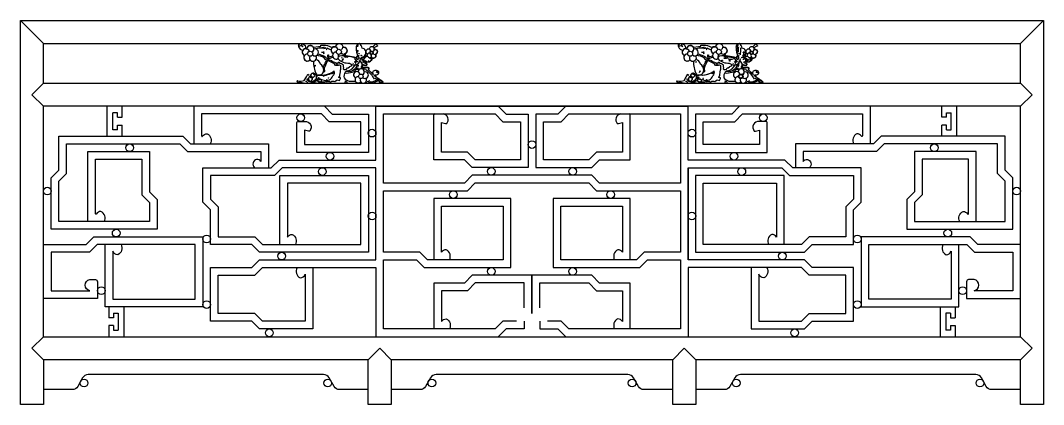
# Model space of a CAD drawing. Header units: metres. Extents: x 288 to 2688, y 3492 to 4392.
import ezdxf

# ---------------------------------------------------------------- set-up
doc = ezdxf.new("R2010")
doc.units = ezdxf.units.M
for name, color, linetype in [('3', 3, 'Continuous'), ('4', 4, 'Continuous'), ('7', 7, 'Continuous')]:
    doc.layers.add(name, color=color, linetype=linetype)

msp = doc.modelspace()

# ---------------------------------------------------------------- hatches: boundary and pattern name
at = {"layer": '3'}
h = msp.add_hatch(dxfattribs=at)
h.set_pattern_fill('ANSI37', scale=17.21)
h.paths.add_polyline_path([(1108.47, 4316.28, 1), (1115.24, 4316.28, 1)])
h = msp.add_hatch(dxfattribs=at)
h.set_pattern_fill('ANSI37', scale=17.21)
h.paths.add_polyline_path([(1999.76, 4316.28, 1), (2006.53, 4316.28, 1)])
h = msp.add_hatch(dxfattribs=at)
h.set_pattern_fill('ANSI37', scale=22)
h.paths.add_polyline_path([(1973.78, 4261.12, 1), (1982.44, 4261.12, 1)])

# ---------------------------------------------------------------- linework, layer by layer
for p, q in [((342.33, 4338.03), (288.33, 4392.03)), ((2688.33, 4392.03), (2634.33, 4338.03)), ((1059.05, 4249.94), (1065.26, 4249.71)), ((1065.26, 4249.71), (1074.13, 4249.71)), ((1950.34, 4249.94), (1956.55, 4249.71)), ((1956.55, 4249.71), (1965.42, 4249.71)), ((491.55, 4120.83), (491.55, 4191.03)), ((526.65, 4165.12), (526.65, 4191.03)), ((695.3, 4191.03), (695.3, 4102.83)), ((1122.33, 4191.03), (1836.33, 4191.03)), ((1836.33, 4191.03), (1854.33, 4191.03)), ((1854.33, 4065.03), (1854.33, 4191.03)), ((2281.37, 4191.03), (2281.37, 4102.83)), ((2450.02, 4165.12), (2450.02, 4191.03)), ((2485.12, 4120.83), (2485.12, 4191.03)), ((515.85, 4175.92), (505.05, 4175.92)), ((505.05, 4175.92), (505.05, 4175.92)), ((505.05, 4135.94), (505.05, 4175.92)), ((515.85, 4165.12), (515.85, 4175.92)), ((515.85, 4165.12), (526.65, 4165.12)), ((1461.33, 4173.03), (1461.33, 4172.82)), ((1515.33, 4173.03), (1515.33, 4172.82)), ((1515.33, 4173.03), (1515.33, 4172.82)), ((2460.82, 4165.12), (2450.02, 4165.12)), ((2460.82, 4165.12), (2460.82, 4175.92)), ((2460.82, 4175.92), (2471.62, 4175.92)), ((2471.62, 4135.94), (2471.62, 4175.92)), ((2471.62, 4175.92), (2471.62, 4175.92)), ((515.85, 4135.94), (505.05, 4135.94)), ((505.05, 4135.94), (505.05, 4135.94)), ((515.85, 4146.74), (526.65, 4146.74)), ((515.85, 4135.94), (515.85, 4146.74)), ((526.65, 4120.83), (526.65, 4146.74)), ((2450.02, 4120.83), (2450.02, 4146.74)), ((2460.82, 4146.74), (2450.02, 4146.74)), ((2460.82, 4135.94), (2460.82, 4146.74)), ((2460.82, 4135.94), (2471.62, 4135.94)), ((2471.62, 4135.94), (2471.62, 4135.94)), ((1276.33, 4065.24), (1276.33, 4065.45)), ((1700.33, 4065.24), (1700.33, 4065.45)), ((1854.33, 4047.03), (1854.33, 3831.03)), ((1488.33, 3794.82), (1488.33, 3705.05)), ((1488.33, 3705.05), (1488.33, 3794.82)), ((1854.33, 3812.82), (1854.33, 3651.03)), ((1276.33, 3776.82), (1276.33, 3776.61)), ((1700.33, 3776.82), (1700.33, 3776.61)), ((495.94, 3721.23), (495.94, 3695.32)), ((531.04, 3721.23), (531.04, 3651.03)), ((2445.63, 3721.23), (2445.63, 3651.03)), ((2480.73, 3721.23), (2480.73, 3695.32)), ((506.74, 3706.12), (506.74, 3695.32)), ((506.74, 3706.12), (517.54, 3706.12)), ((517.54, 3706.12), (517.54, 3666.14)), ((517.54, 3706.12), (517.54, 3706.12)), ((2459.13, 3706.12), (2459.13, 3706.12)), ((2469.93, 3706.12), (2459.13, 3706.12)), ((2459.13, 3706.12), (2459.13, 3666.14)), ((2469.93, 3706.12), (2469.93, 3695.32)), ((506.74, 3695.32), (495.94, 3695.32)), ((506.74, 3676.94), (495.94, 3676.94)), ((495.94, 3676.94), (495.94, 3651.03)), ((506.74, 3676.94), (506.74, 3666.14)), ((2469.93, 3695.32), (2480.73, 3695.32)), ((2469.93, 3676.94), (2469.93, 3666.14)), ((2469.93, 3676.94), (2480.73, 3676.94)), ((2480.73, 3676.94), (2480.73, 3651.03)), ((506.74, 3666.14), (517.54, 3666.14)), ((517.54, 3666.14), (517.54, 3666.14)), ((1461.33, 3669.03), (1461.33, 3669.24)), ((1515.33, 3669.03), (1515.33, 3669.24)), ((2459.13, 3666.14), (2459.13, 3666.14)), ((2469.93, 3666.14), (2459.13, 3666.14))]:
    msp.add_line(p, q, dxfattribs=at)
for points in [[(942.51, 4337.78, 0.36), (940.82, 4330.26, 0.25), (950.8, 4322.55, 0.24), (949.85, 4315.2, 0.22), (954.72, 4310.25, 0.27), (953.63, 4302.02, 0.3), (961.19, 4297, 0.23), (967.62, 4300.1, 0.25), (974.42, 4296.48, 0.33), (975.76, 4296.47)], [(940.27, 4335.25, 0.31), (943.88, 4337.78)], [(949.82, 4337.57, -0.37), (957.59, 4325.94, -0.09), (960.39, 4325.45, -0.58), (973.04, 4332, -0.11), (975.69, 4329.23), (987.31, 4331.14), (990.1, 4331.34), (991.68, 4331.34), (992.86, 4331.73), (993.25, 4334.48), (1004.27, 4334.48), (1008.99, 4333.7), (1019.84, 4328.47, -0.27), (1027.95, 4329.92, -0.38), (1036.32, 4338.03, -0.39), (1044.36, 4329.57, -0.36), (1054.27, 4324.16, -0.43), (1048.82, 4313.49)], [(1117.47, 4327.76, -0.15), (1118.36, 4324.2, -0.49), (1125.69, 4318.5, -0.33), (1121.43, 4312.84, -0.37), (1120.43, 4305.19, -0.45), (1111.65, 4306.3, -0.2), (1107.65, 4304.11, -0.73)], [(1833.8, 4337.78, 0.36), (1832.11, 4330.26, 0.25), (1842.09, 4322.55, 0.24), (1841.14, 4315.2, 0.22), (1846.01, 4310.25, 0.27), (1844.92, 4302.02, 0.3), (1852.48, 4297, 0.23), (1858.91, 4300.1, 0.25), (1865.71, 4296.48, 0.33), (1867.05, 4296.47)], [(1831.56, 4335.25, 0.31), (1835.17, 4337.78)], [(1841.11, 4337.57, -0.37), (1848.88, 4325.94, -0.09), (1851.68, 4325.45, -0.58), (1864.33, 4332, -0.11), (1866.98, 4329.23), (1878.6, 4331.14), (1881.39, 4331.34), (1882.97, 4331.34), (1884.15, 4331.73), (1884.54, 4334.48), (1895.56, 4334.48), (1900.28, 4333.7), (1911.13, 4328.47, -0.27), (1919.23, 4329.92, -0.38), (1927.61, 4338.03, -0.39), (1935.65, 4329.57, -0.36), (1945.56, 4324.16, -0.43), (1940.11, 4313.49)], [(2008.76, 4327.76, -0.15), (2009.65, 4324.2, -0.49), (2016.98, 4318.5, -0.33), (2012.72, 4312.84, -0.37), (2011.72, 4305.19, -0.45), (2002.94, 4306.3, -0.2), (1998.94, 4304.11, -0.73)], [(975.76, 4296.59, 0.11), (981.79, 4266.83, 0.31), (981.18, 4265.05, 0.26), (982.48, 4263.77, -0.15), (982.84, 4257.39, -0.21), (975.83, 4249.87, 0.18), (978.52, 4248.75, -0.3)], [(1048.82, 4313.7, -0.15), (1050.18, 4309.17, -0.06), (1076.08, 4304.54, -0.54)], [(1107.65, 4304.11, 0.17), (1113.38, 4303.02, -0.61), (1096.94, 4297.09, -0.04), (1101.19, 4289.12, -0.27)], [(1867.05, 4296.59, 0.11), (1873.08, 4266.83, 0.31), (1872.47, 4265.05, 0.26), (1873.77, 4263.77, -0.15), (1874.13, 4257.39, -0.21), (1867.12, 4249.87, 0.18), (1869.81, 4248.75, -0.3)], [(1940.11, 4313.7, -0.15), (1941.47, 4309.17, -0.06), (1967.37, 4304.54, -0.54)], [(1998.94, 4304.11, 0.17), (2004.67, 4303.02, -0.61), (1988.23, 4297.09, -0.04), (1992.48, 4289.12, -0.27)], [(1101.22, 4288.71, 0.51), (1100.73, 4286.98, -0.37), (1089.28, 4291.35, -0.2), (1088.84, 4281.57, -0.03), (1104.37, 4282.19, -0.92)], [(1098.45, 4277.48, -0.1), (1115.98, 4258.35, 0.04), (1116.8, 4255.7, 0.41), (1118.63, 4257.33, -0.17), (1130.66, 4248.37), (1131.27, 4246.74), (1131.27, 4246.74), (1138.6, 4246.74), (1139.22, 4247.56, 0.15), (1133.75, 4251.74, -0.03), (1118.96, 4262.95, -0.03)], [(1116.21, 4265.36, -0.03), (1104.37, 4277.11, 0.52), (1105.47, 4279.1, 0.26), (1104.37, 4282.19)], [(1104.37, 4282.19), (1105.32, 4280.79), (1105.52, 4279.65), (1105.47, 4279.1), (1105.62, 4278.49), (1105.44, 4277.82), (1104.37, 4277.11), (1115.66, 4265.85, -0.75), (1124.9, 4275.03, -0.44), (1128.25, 4268.68, -0.37), (1120.02, 4264.19), (1119.41, 4264), (1118.94, 4263.12)], [(1992.51, 4288.71, 0.51), (1992.02, 4286.98, -0.37), (1980.57, 4291.35, -0.2), (1980.13, 4281.57, -0.03), (1995.66, 4282.19, -0.92)], [(1989.74, 4277.48, -0.1), (2007.27, 4258.35, 0.04), (2008.09, 4255.7, 0.41), (2009.92, 4257.33, -0.17), (2021.94, 4248.37), (2022.56, 4246.74), (2022.56, 4246.74), (2029.89, 4246.74), (2030.5, 4247.56, 0.15), (2025.04, 4251.74, -0.03), (2010.25, 4262.95, -0.03)], [(2007.5, 4265.36, -0.03), (1995.66, 4277.11, 0.52), (1996.76, 4279.1, 0.26), (1995.66, 4282.19)], [(1995.66, 4282.19), (1996.61, 4280.79), (1996.81, 4279.65), (1996.76, 4279.1), (1996.91, 4278.49), (1996.73, 4277.82), (1995.66, 4277.11), (2006.95, 4265.85, -0.75), (2016.19, 4275.03, -0.44), (2019.54, 4268.68, -0.37), (2011.31, 4264.19), (2010.7, 4264), (2010.23, 4263.12)], [(973.3, 4258.06, 0.39), (979.33, 4265.18, 0.44), (974.5, 4268.71, 0.42), (968.96, 4261.36, 0.64), (966.7, 4250.12), (966.98, 4249.23), (966.56, 4248.7), (963.12, 4250.27), (962.76, 4251.48), (962.03, 4252.08), (960.93, 4254.72)], [(978.99, 4248.8), (978.72, 4248.34), (975.33, 4248.46), (974.3, 4248.34), (972.61, 4248.22), (971.95, 4248.22), (971.04, 4248.4), (969.41, 4248.58), (968.97, 4248.6), (969.01, 4249.18), (968.97, 4249.63, 0.44), (973.3, 4258.06, -2.11)], [(1118.96, 4262.95, 0.03), (1133.75, 4251.74), (1136.79, 4250.04), (1139.22, 4247.56), (1138.6, 4246.74), (1131.27, 4246.74), (1130.96, 4247.56, 0.04), (1127.9, 4251.7, 0.09)], [(1864.59, 4258.06, 0.39), (1870.62, 4265.18, 0.44), (1865.79, 4268.71, 0.42), (1860.25, 4261.36, 0.64), (1857.99, 4250.12), (1858.27, 4249.23), (1857.85, 4248.7), (1854.41, 4250.27), (1854.05, 4251.48), (1853.32, 4252.08), (1852.22, 4254.72)], [(1870.28, 4248.8), (1870.01, 4248.34), (1866.62, 4248.46), (1865.59, 4248.34), (1863.9, 4248.22), (1863.24, 4248.22), (1862.33, 4248.4), (1860.7, 4248.58), (1860.26, 4248.6), (1860.3, 4249.18), (1860.26, 4249.63, 0.44), (1864.59, 4258.06, -2.11)], [(2010.25, 4262.95, 0.03), (2025.04, 4251.74), (2028.08, 4250.04), (2030.5, 4247.56), (2029.89, 4246.74), (2022.56, 4246.74), (2022.25, 4247.56, 0.04), (2019.19, 4251.7, 0.09)], [(1001.6, 4191.03), (1019.81, 4172.82), (1104.44, 4172.82), (1104.44, 4083.03), (936.96, 4083.03), (936.96, 4153.03, -0.41), (938.96, 4155.03), (954.96, 4155.03, -0.71), (966.79, 4132.73, -0.12), (954.96, 4135.07), (954.96, 4101.03), (1086.44, 4101.03), (1086.44, 4154.82), (1012.36, 4154.82), (994.15, 4173.03), (713.3, 4173.03), (713.3, 4121.46, 0.74), (715.5, 4120.8, -0.24), (726.14, 4126.72, -0.43), (733.63, 4102.83)], [(1975.07, 4191.03), (1956.85, 4172.82), (1872.23, 4172.82), (1872.23, 4083.03), (2039.71, 4083.03), (2039.71, 4153.03, 0.41), (2037.71, 4155.03), (2021.71, 4155.03, 0.71), (2009.88, 4132.73, 0.12), (2021.71, 4135.07), (2021.71, 4101.03), (1890.23, 4101.03), (1890.23, 4154.82), (1964.31, 4154.82), (1982.52, 4173.03), (2263.37, 4173.03), (2263.37, 4121.46, -0.74), (2261.17, 4120.8, 0.24), (2250.53, 4126.72, 0.43), (2243.04, 4102.83)], [(1696.32, 4173.03, 0.6), (1688.51, 4150.73, 0.12), (1700.33, 4153.07), (1700.33, 4083.45), (1639.6, 4083.45), (1621.39, 4065.24), (1515.33, 4065.24), (1515.33, 4154.82), (1556.65, 4154.82), (1574.86, 4173.03), (1836.33, 4173.03), (1836.33, 4011.03), (1647.06, 4011.03), (1628.84, 4029.24), (1347.82, 4029.24), (1329.61, 4011.03), (1140.33, 4011.03), (1140.33, 4173.03), (1401.81, 4173.03), (1420.02, 4154.82), (1461.33, 4154.82), (1461.33, 4065.24), (1355.28, 4065.24), (1337.07, 4083.45), (1276.33, 4083.45), (1276.33, 4153.07, 0.12), (1288.16, 4150.73, 0.6), (1280.35, 4173.03)], [(484.63, 3920.82, 0.43), (477.14, 3944.71, 0.24), (466.5, 3938.79, -0.74), (464.3, 3939.45), (464.3, 4066.83), (573.12, 4066.83), (573.12, 3983.31), (591.12, 3965.31), (591.12, 3920.82), (378.14, 3920.82), (378.14, 4015.5), (396.14, 4033.5), (396.14, 4102.83), (662.03, 4102.83), (680.03, 4084.83), (852.16, 4084.83), (852.16, 4061.59, 0.29), (842.41, 4066.62, 0.59), (837.59, 4046.82)], [(2492.04, 3920.82, -0.43), (2499.53, 3944.71, -0.24), (2510.17, 3938.79, 0.74), (2512.37, 3939.45), (2512.37, 4066.83), (2403.55, 4066.83), (2403.55, 3983.31), (2385.55, 3965.31), (2385.55, 3920.82), (2598.53, 3920.82), (2598.53, 4015.5), (2580.53, 4033.5), (2580.53, 4102.83), (2314.64, 4102.83), (2296.64, 4084.83), (2124.51, 4084.83), (2124.51, 4061.59, -0.29), (2134.26, 4066.62, -0.59), (2139.08, 4046.82)], [(974.55, 3812.82), (974.55, 3669.03), (848.84, 3669.03), (830.84, 3687.03), (734.12, 3687.03), (734.12, 3812.82), (830.84, 3812.82), (848.84, 3830.82), (1122.33, 3830.82), (1122.33, 4047.03), (902.33, 4047.03), (884.12, 4028.82), (734.12, 4028.82), (734.12, 3973.44), (752.12, 3955.44), (752.12, 3884.82), (838.3, 3884.82), (856.3, 3866.82), (1086.44, 3866.82), (1086.44, 4011.03), (914.88, 4011.03), (914.88, 3884.56, -0.25), (925.67, 3890.71, -0.43), (933.16, 3866.82)], [(2002.12, 3812.82), (2002.12, 3669.03), (2127.83, 3669.03), (2145.83, 3687.03), (2242.55, 3687.03), (2242.55, 3812.82), (2145.83, 3812.82), (2127.83, 3830.82), (1854.33, 3830.82), (1854.33, 4047.03), (2074.33, 4047.03), (2092.55, 4028.82), (2242.55, 4028.82), (2242.55, 3973.44), (2224.55, 3955.44), (2224.55, 3884.82), (2138.37, 3884.82), (2120.37, 3866.82), (1890.23, 3866.82), (1890.23, 4011.03), (2061.79, 4011.03), (2061.79, 3884.56, 0.25), (2051, 3890.71, 0.43), (2043.51, 3866.82)], [(1294.61, 3831.03, 0.43), (1287.12, 3854.92, 0.25), (1276.33, 3848.77), (1276.33, 3956.82), (1420.33, 3956.82), (1420.33, 3831.03), (1294.61, 3831.03), (1243.14, 3831.03), (1225.14, 3849.03), (1140.33, 3849.03), (1140.33, 3993.03), (1337.07, 3993.03), (1355.28, 4011.24), (1621.39, 4011.24), (1639.6, 3993.03), (1836.33, 3993.03), (1836.33, 3849.03), (1751.53, 3849.03), (1733.53, 3831.03), (1700.33, 3831.03), (1556.33, 3831.03), (1556.33, 3956.82), (1700.33, 3956.82), (1700.33, 3848.77, 0.25), (1689.55, 3854.92, 0.43), (1682.06, 3831.03, 0.43)], [(524.33, 3866.82, -0.43), (516.84, 3842.93, -0.29), (505.02, 3851.08), (505.02, 3739.23), (698.12, 3739.23), (698.12, 3866.82), (467.98, 3866.82), (449.98, 3848.82), (360.33, 3848.82), (360.33, 3758.81), (451.02, 3758.81, -0.83), (451.02, 3784.93), (464.02, 3784.93, -0.41), (469.02, 3779.93), (469.02, 3740.81), (342.33, 3740.81)], [(2452.34, 3866.82, 0.43), (2459.83, 3842.93, 0.29), (2471.65, 3851.08), (2471.65, 3739.23), (2278.55, 3739.23), (2278.55, 3866.82), (2508.69, 3866.82), (2526.69, 3848.82), (2616.33, 3848.82), (2616.33, 3758.81), (2525.65, 3758.81, 0.83), (2525.65, 3784.93), (2512.65, 3784.93, 0.41), (2507.65, 3779.93), (2507.65, 3740.81), (2634.33, 3740.81)], [(937.13, 3812.82, 0.43), (944.62, 3788.93, 0.3), (956.55, 3797.32), (956.55, 3687.03), (856.3, 3687.03), (838.3, 3705.03), (752.12, 3705.03), (752.12, 3794.82), (838.3, 3794.82), (856.3, 3812.82), (1122.33, 3812.82), (1122.33, 3651.03)], [(2039.54, 3812.82, -0.43), (2032.05, 3788.93, -0.3), (2020.12, 3797.32), (2020.12, 3687.03), (2120.37, 3687.03), (2138.37, 3705.03), (2224.55, 3705.03), (2224.55, 3794.82), (2138.37, 3794.82), (2120.37, 3812.82), (1854.33, 3812.82), (1854.33, 3651.03)], [(1470.33, 3718.26), (1470.33, 3776.82), (1355.28, 3776.82), (1337.07, 3758.61), (1276.33, 3758.61), (1276.33, 3686.77, -0.25), (1287.12, 3692.92, -0.43), (1294.61, 3669.03)], [(1506.33, 3718.26), (1506.33, 3776.82), (1621.39, 3776.82), (1639.6, 3758.61), (1700.33, 3758.61), (1700.33, 3686.77, 0.25), (1689.55, 3692.92, 0.43), (1682.06, 3669.03)]]:
    msp.add_lwpolyline(points, format="xyb", dxfattribs=at)
for points in [[(976.8, 4325.3), (990.1, 4327.62), (993.25, 4327.62), (995.22, 4328.01), (996.4, 4328.4), (998.76, 4328.4), (1001.51, 4330.37)], [(995.81, 4328.21), (1003.75, 4327.33)], [(1007.19, 4326.94), (1008.2, 4326.83), (1008.99, 4327.62)], [(1008.6, 4327.22), (1013.32, 4324.87), (1015.68, 4324.08), (1017.06, 4323.84)], [(1078.49, 4321.89), (1079.38, 4322.26), (1079.69, 4321.55), (1078.81, 4320.94), (1078.14, 4321.29), (1078.49, 4321.89)], [(1114.94, 4330), (1122.19, 4336.92), (1125.08, 4334.24), (1125.91, 4331.55), (1125.91, 4331.55), (1123.22, 4331.35), (1117.47, 4327.76)], [(1868.09, 4325.3), (1881.39, 4327.62), (1884.54, 4327.62), (1886.51, 4328.01), (1887.69, 4328.4), (1890.05, 4328.4), (1892.8, 4330.37)], [(1887.1, 4328.21), (1895.04, 4327.33)], [(1898.48, 4326.94), (1899.49, 4326.83), (1900.28, 4327.62)], [(1899.89, 4327.22), (1904.61, 4324.87), (1906.97, 4324.08), (1908.35, 4323.84)], [(1969.78, 4321.89), (1970.67, 4322.26), (1970.98, 4321.55), (1970.09, 4320.94), (1969.43, 4321.29), (1969.78, 4321.89)], [(2006.23, 4330), (2013.48, 4336.92), (2016.37, 4334.24), (2017.2, 4331.55), (2017.2, 4331.55), (2014.51, 4331.35), (2008.76, 4327.76)], [(1039.28, 4257.52), (1037.44, 4257.74), (1035.14, 4258.66), (1035.14, 4260.04), (1037.21, 4261.19), (1037.9, 4263.95), (1038.82, 4271.75), (1039.28, 4275.43), (1039.97, 4278.19), (1039.97, 4279.79), (1040.2, 4283.24), (1040.2, 4285.99), (1039.28, 4286.91), (1036.75, 4287.6), (1034.68, 4287.14), (1033.53, 4286.91), (1032.15, 4286.45), (1027.55, 4286.91), (1025.25, 4290.36), (1015.59, 4295.41), (1004.1, 4300.23), (1000.65, 4304.6), (996.51, 4306.67), (992.14, 4308.04), (987.54, 4309.42), (985.48, 4309.88), (983.18, 4310.34)], [(986.63, 4313.56), (999.73, 4308.96), (1002.49, 4307.81), (1005.02, 4305.98), (1005.25, 4304.14), (1008.47, 4302.99), (1009.39, 4300.69), (1012.84, 4299.77), (1018.12, 4297.94), (1022.03, 4295.41), (1025.02, 4294.26), (1028.47, 4292.65), (1029.62, 4290.59), (1031.46, 4290.36), (1033.99, 4292.2), (1033.99, 4294.26), (1035.14, 4294.26), (1036.52, 4293.8), (1036.98, 4291.97), (1041.35, 4291.05), (1044.1, 4289.9), (1045.71, 4287.83), (1045.71, 4285.76), (1045.71, 4284.62), (1045.25, 4283.7), (1045.94, 4281.86), (1045.94, 4280.71), (1045.71, 4278.87), (1047.78, 4277.04), (1050.54, 4277.04), (1053.07, 4277.96), (1055.14, 4280.71), (1056.98, 4281.17), (1060.43, 4283.47), (1061.35, 4284.16), (1065.03, 4285.53), (1067.33, 4288.75)], [(1006.15, 4299.4), (1005.18, 4297.79), (1003.56, 4294.88), (1002.92, 4292.94), (1002.27, 4291.97), (1001.3, 4289.07), (1000.33, 4287.77), (1000.01, 4285.84), (998.71, 4283.9), (998.39, 4281.31)], [(998.77, 4270.58), (1002.27, 4272.27), (1002.27, 4274.53), (1001.62, 4275.82), (1001.95, 4281.31), (1003.56, 4285.84), (1006.15, 4292.3), (1006.15, 4292.62), (1009.67, 4297.9)], [(1020.38, 4308.77), (1014.56, 4307.16), (1013.27, 4305.87), (1011.97, 4307.48), (1012.3, 4309.74), (1010.68, 4310.39), (1009.06, 4310.39), (1008.74, 4310.07), (1008.74, 4307.8), (1009.71, 4306.19), (1010.03, 4305.22), (1009.06, 4303.28), (1008.67, 4302.49)], [(1011.21, 4300.21), (1011.97, 4301.34), (1012.62, 4303.28), (1014.56, 4303.93), (1018.44, 4305.22), (1021.03, 4306.19)], [(1042.58, 4304.89), (1041.94, 4304.22), (1042.72, 4303.7), (1042.55, 4304.86), (1042.58, 4304.89)], [(1042.74, 4298.88), (1043.63, 4299.26), (1043.94, 4298.55), (1043.06, 4297.94), (1042.39, 4298.28), (1042.74, 4298.88)], [(1050.8, 4306.32), (1051.69, 4306.69), (1052, 4305.98), (1051.12, 4305.38), (1050.45, 4305.72), (1050.8, 4306.32)], [(1055.66, 4306.79), (1055.02, 4306.12), (1055.8, 4305.6), (1055.64, 4306.76), (1055.66, 4306.79)], [(1073.54, 4300.72), (1074.43, 4301.09), (1074.74, 4300.38), (1073.85, 4299.77), (1073.19, 4300.12), (1073.54, 4300.72)], [(1075.3, 4296.4), (1074.73, 4295.83), (1075.41, 4295.36), (1075.28, 4296.37), (1075.3, 4296.4)], [(1076.08, 4298.05), (1075.51, 4297.48), (1076.18, 4297.02), (1076.05, 4298.03), (1076.08, 4298.05)], [(1081.57, 4309.86), (1082.46, 4310.23), (1082.77, 4309.52), (1081.89, 4308.91), (1081.22, 4309.26), (1081.57, 4309.86)], [(1082.35, 4314.63), (1083.24, 4315), (1083.55, 4314.29), (1082.66, 4313.69), (1082, 4314.03), (1082.35, 4314.63)], [(1105.66, 4297.85), (1105.02, 4297.19), (1105.8, 4296.66), (1105.63, 4297.82), (1105.66, 4297.85)], [(1930.57, 4257.52), (1928.73, 4257.74), (1926.43, 4258.66), (1926.43, 4260.04), (1928.5, 4261.19), (1929.19, 4263.95), (1930.11, 4271.75), (1930.57, 4275.43), (1931.26, 4278.19), (1931.26, 4279.79), (1931.49, 4283.24), (1931.49, 4285.99), (1930.57, 4286.91), (1928.04, 4287.6), (1925.97, 4287.14), (1924.82, 4286.91), (1923.44, 4286.45), (1918.84, 4286.91), (1916.54, 4290.36), (1906.88, 4295.41), (1895.39, 4300.23), (1891.94, 4304.6), (1887.8, 4306.67), (1883.43, 4308.04), (1878.83, 4309.42), (1876.77, 4309.88), (1874.47, 4310.34)], [(1877.91, 4313.56), (1891.02, 4308.96), (1893.78, 4307.81), (1896.31, 4305.98), (1896.54, 4304.14), (1899.76, 4302.99), (1900.68, 4300.69), (1904.13, 4299.77), (1909.41, 4297.94), (1913.32, 4295.41), (1916.31, 4294.26), (1919.76, 4292.65), (1920.91, 4290.59), (1922.75, 4290.36), (1925.28, 4292.2), (1925.28, 4294.26), (1926.43, 4294.26), (1927.81, 4293.8), (1928.27, 4291.97), (1932.63, 4291.05), (1935.39, 4289.9), (1937, 4287.83), (1937, 4285.76), (1937, 4284.62), (1936.54, 4283.7), (1937.23, 4281.86), (1937.23, 4280.71), (1937, 4278.87), (1939.07, 4277.04), (1941.83, 4277.04), (1944.36, 4277.96), (1946.43, 4280.71), (1948.27, 4281.17), (1951.72, 4283.47), (1952.64, 4284.16), (1956.32, 4285.53), (1958.62, 4288.75)], [(1897.44, 4299.4), (1896.47, 4297.79), (1894.85, 4294.88), (1894.21, 4292.94), (1893.56, 4291.97), (1892.59, 4289.07), (1891.62, 4287.77), (1891.3, 4285.84), (1890, 4283.9), (1889.68, 4281.31)], [(1890.06, 4270.58), (1893.56, 4272.27), (1893.56, 4274.53), (1892.91, 4275.82), (1893.24, 4281.31), (1894.85, 4285.84), (1897.44, 4292.3), (1897.44, 4292.62), (1900.96, 4297.9)], [(1911.67, 4308.77), (1905.85, 4307.16), (1904.56, 4305.87), (1903.26, 4307.48), (1903.58, 4309.74), (1901.97, 4310.39), (1900.35, 4310.39), (1900.03, 4310.07), (1900.03, 4307.8), (1901, 4306.19), (1901.32, 4305.22), (1900.35, 4303.28), (1899.96, 4302.49)], [(1902.5, 4300.21), (1903.26, 4301.34), (1903.91, 4303.28), (1905.85, 4303.93), (1909.73, 4305.22), (1912.32, 4306.19)], [(1934.03, 4298.88), (1934.92, 4299.26), (1935.23, 4298.55), (1934.35, 4297.94), (1933.68, 4298.28), (1934.03, 4298.88)], [(1942.09, 4306.32), (1942.98, 4306.69), (1943.29, 4305.98), (1942.41, 4305.38), (1941.74, 4305.72), (1942.09, 4306.32)], [(1946.95, 4306.79), (1946.31, 4306.12), (1947.09, 4305.6), (1946.93, 4306.76), (1946.95, 4306.79)], [(1964.83, 4300.72), (1965.72, 4301.09), (1966.03, 4300.38), (1965.14, 4299.77), (1964.48, 4300.12), (1964.83, 4300.72)], [(1966.59, 4296.4), (1966.02, 4295.83), (1966.7, 4295.36), (1966.57, 4296.37), (1966.59, 4296.4)], [(1967.37, 4298.05), (1966.8, 4297.48), (1967.47, 4297.02), (1967.34, 4298.03), (1967.37, 4298.05)], [(1972.86, 4309.86), (1973.75, 4310.23), (1974.06, 4309.52), (1973.17, 4308.91), (1972.51, 4309.26), (1972.86, 4309.86)], [(1973.64, 4314.63), (1974.53, 4315), (1974.84, 4314.29), (1973.95, 4313.69), (1973.29, 4314.03), (1973.64, 4314.63)], [(1983.99, 4316.83), (1984.88, 4317.2), (1985.19, 4316.49), (1984.31, 4315.89), (1983.65, 4316.23), (1983.99, 4316.83)], [(1989.77, 4299.65), (1989.13, 4298.98), (1989.91, 4298.46), (1989.74, 4299.62), (1989.77, 4299.65)], [(1992.97, 4298.82), (1992.32, 4298.15), (1993.1, 4297.63), (1992.94, 4298.79), (1992.97, 4298.82)], [(1994.93, 4301.63), (1994.28, 4300.97), (1995.06, 4300.44), (1994.9, 4301.6), (1994.93, 4301.63)], [(978.07, 4285.84), (977.14, 4285.53), (977.06, 4284.13), (977.76, 4283.75), (978.69, 4284.44), (978.77, 4285.68), (978.07, 4285.84)], [(980.18, 4287.29), (979.56, 4286.67), (979.87, 4285.9), (980.49, 4286.28), (980.18, 4287.29)], [(1068.71, 4291.05), (1069.62, 4292.43)], [(1072.44, 4295.73), (1071.79, 4295.07), (1072.58, 4294.54), (1072.41, 4295.7), (1072.44, 4295.73)], [(1074.01, 4294.07), (1073.44, 4293.5), (1074.11, 4293.03), (1073.98, 4294.04), (1074.01, 4294.07)], [(1074.64, 4292.25), (1073.99, 4291.59), (1074.78, 4291.07), (1074.61, 4292.22), (1074.64, 4292.25)], [(1078.52, 4295.77), (1077.87, 4295.1), (1078.66, 4294.58), (1078.49, 4295.74), (1078.52, 4295.77)], [(1080.75, 4284.25), (1080.1, 4283.59), (1080.89, 4283.06), (1080.72, 4284.22), (1080.75, 4284.25)], [(1088.16, 4285.08), (1087.51, 4284.42), (1088.3, 4283.89), (1088.13, 4285.05), (1088.16, 4285.08)], [(1872.69, 4295.29), (1873.23, 4295.67), (1873.86, 4294.98), (1873.39, 4294.2), (1872.54, 4294.36), (1872.15, 4294.9), (1872.69, 4295.29)], [(1959.99, 4291.05), (1960.91, 4292.43)], [(1963.73, 4295.73), (1963.08, 4295.07), (1963.87, 4294.54), (1963.7, 4295.7), (1963.73, 4295.73)], [(1965.3, 4294.07), (1964.73, 4293.5), (1965.4, 4293.03), (1965.27, 4294.04), (1965.3, 4294.07)], [(1965.93, 4292.25), (1965.28, 4291.59), (1966.07, 4291.07), (1965.9, 4292.22), (1965.93, 4292.25)], [(1969.81, 4295.77), (1969.16, 4295.1), (1969.95, 4294.58), (1969.78, 4295.74), (1969.81, 4295.77)], [(1972.04, 4284.25), (1971.39, 4283.59), (1972.18, 4283.06), (1972.01, 4284.22), (1972.04, 4284.25)], [(1974.35, 4290.92), (1973.7, 4290.26), (1974.49, 4289.74), (1974.32, 4290.89), (1974.35, 4290.92)], [(1979.45, 4285.08), (1978.8, 4284.42), (1979.58, 4283.89), (1979.42, 4285.05), (1979.45, 4285.08)], [(938.8, 4245.72), (937.17, 4250.19), (936.85, 4250.91), (942.03, 4250.18), (944.48, 4250.11), (946.62, 4250.11), (953.75, 4251.11)], [(953.75, 4251.11), (958.96, 4260.18), (961.47, 4264.84), (962.19, 4266.27)], [(960.34, 4247.9), (962.94, 4245.29), (979.78, 4245.29), (979.15, 4248.84)], [(960.55, 4256.15), (961.31, 4253.29), (962.03, 4252.08), (962.76, 4251.48), (963.12, 4250.27), (964.33, 4249.67), (966.38, 4248.7), (966.73, 4248.7)], [(962.19, 4266.27), (965.24, 4264.24)], [(966.7, 4250.12), (966.98, 4249.23), (966.67, 4248.57)], [(969.54, 4249.73), (969.01, 4249.18), (968.97, 4248.6)], [(968.97, 4248.6), (969.29, 4248.58), (969.41, 4248.58), (969.41, 4248.58), (970.13, 4248.58), (971.95, 4248.22), (973.28, 4248.22), (975.33, 4248.46), (977.02, 4248.34), (978.72, 4248.34), (979.08, 4248.94)], [(979.47, 4247.06), (985.84, 4245.29), (992.15, 4245.29), (998.2, 4245.03), (1047.67, 4245.03), (1050.83, 4247.13), (1050.47, 4250.96), (1052.93, 4249.23), (1053.72, 4247.66), (1053.72, 4245.82), (1055.04, 4244.77), (1055.83, 4245.03), (1114.14, 4245.04), (1114.14, 4245.04), (1114.14, 4245.04)], [(986.82, 4248.82), (987.3, 4248.1), (988.27, 4248.1), (992.13, 4248.22), (995.64, 4248.46), (998.66, 4248.46), (1002.29, 4247.97), (1005.25, 4249.25), (1006.63, 4248.56), (1008.01, 4248.79), (1010.54, 4248.79), (1013.07, 4248.79), (1014.02, 4248.1), (1016.92, 4248.1), (1019.04, 4249.94), (1023.64, 4249.71), (1025.62, 4249.18), (1028.28, 4250.51), (1031.3, 4253.29), (1036.74, 4251.72), (1037.47, 4252.93), (1038.07, 4254.38), (1039.28, 4255.82), (1039.28, 4257.52)], [(988.06, 4249.6), (988.37, 4249.21), (989.07, 4250.14), (988.21, 4250.61), (987.36, 4250.14), (987.13, 4249.06), (988.06, 4249.6)], [(999.96, 4263.44), (999.03, 4263.13), (998.95, 4261.73), (999.65, 4261.34), (1000.58, 4262.04), (1000.66, 4263.28), (999.96, 4263.44)], [(1126.27, 4253.19), (1115.3, 4248.12), (1114.5, 4247.85), (1113.87, 4247.4), (1108.32, 4247.32)], [(1114.14, 4245.04), (1127.9, 4251.7)], [(1830.09, 4245.72), (1828.46, 4250.19), (1828.14, 4250.91), (1833.32, 4250.18), (1835.77, 4250.11), (1837.91, 4250.11), (1845.04, 4251.11)], [(1845.04, 4251.11), (1850.25, 4260.18), (1852.76, 4264.84), (1853.48, 4266.27)], [(1851.63, 4247.9), (1854.23, 4245.29), (1871.07, 4245.29), (1870.44, 4248.84)], [(1851.84, 4256.15), (1852.6, 4253.29), (1853.32, 4252.08), (1854.05, 4251.48), (1854.41, 4250.27), (1855.62, 4249.67), (1857.67, 4248.7), (1858.02, 4248.7)], [(1853.48, 4266.27), (1856.53, 4264.24)], [(1857.99, 4250.12), (1858.27, 4249.23), (1857.96, 4248.57)], [(1860.83, 4249.73), (1860.3, 4249.18), (1860.26, 4248.6)], [(1860.26, 4248.6), (1860.58, 4248.58), (1860.7, 4248.58), (1860.7, 4248.58), (1861.42, 4248.58), (1863.24, 4248.22), (1864.57, 4248.22), (1866.62, 4248.46), (1868.31, 4248.34), (1870.01, 4248.34), (1870.37, 4248.94)], [(1870.76, 4247.06), (1877.12, 4245.29), (1883.44, 4245.29), (1889.49, 4245.03), (1938.96, 4245.03), (1942.12, 4247.13), (1941.76, 4250.96), (1944.22, 4249.23), (1945.01, 4247.66), (1945.01, 4245.82), (1946.33, 4244.77), (1947.12, 4245.03), (2005.43, 4245.04), (2005.43, 4245.04), (2005.43, 4245.04)], [(1878.11, 4248.82), (1878.59, 4248.1), (1879.56, 4248.1), (1883.42, 4248.22), (1886.93, 4248.46), (1889.95, 4248.46), (1893.58, 4247.97), (1896.54, 4249.25), (1897.92, 4248.56), (1899.3, 4248.79), (1901.83, 4248.79), (1904.36, 4248.79), (1905.31, 4248.1), (1908.21, 4248.1), (1910.33, 4249.94), (1914.93, 4249.71), (1916.91, 4249.18), (1919.57, 4250.51), (1922.59, 4253.29), (1928.03, 4251.72), (1928.76, 4252.93), (1929.36, 4254.38), (1930.57, 4255.82), (1930.57, 4257.52)], [(1889.91, 4255.14), (1890.22, 4254.75), (1890.91, 4255.68), (1890.06, 4256.15), (1889.21, 4255.68), (1888.98, 4254.6), (1889.91, 4255.14)], [(2017.56, 4253.19), (2006.59, 4248.12), (2005.79, 4247.85), (2005.16, 4247.4), (1999.61, 4247.32)], [(2005.43, 4245.04), (2019.19, 4251.7)], [(896.88, 3866.82), (896.88, 4029.03), (1104.44, 4029.03), (1104.44, 3848.82), (848.84, 3848.82), (830.84, 3866.82), (734.12, 3866.82), (734.12, 3947.98), (716.12, 3965.98), (716.12, 4046.82), (876.67, 4046.82), (894.88, 4065.03), (1122.33, 4065.03), (1122.33, 4191.03)], [(1409.26, 4191.03), (1427.47, 4172.82), (1479.33, 4172.82), (1479.33, 4047.24), (1347.82, 4047.24), (1329.61, 4065.45), (1258.33, 4065.45), (1258.33, 4171.03)], [(1567.41, 4191.03), (1549.2, 4172.82), (1497.33, 4172.82), (1497.33, 4047.24), (1628.84, 4047.24), (1647.06, 4065.45), (1718.33, 4065.45), (1718.33, 4171.03)], [(2079.79, 3866.82), (2079.79, 4029.03), (1872.23, 4029.03), (1872.23, 3848.82), (2127.83, 3848.82), (2145.83, 3866.82), (2242.55, 3866.82), (2242.55, 3947.98), (2260.55, 3965.98), (2260.55, 4046.82), (2100, 4046.82), (2081.79, 4065.03), (1854.33, 4065.03), (1854.33, 4191.03)], [(446.3, 3920.82), (446.3, 4084.83), (591.12, 4084.83), (591.12, 3990.76), (609.12, 3972.76), (609.12, 3902.82), (360.14, 3902.82), (360.14, 4022.95), (378.14, 4040.95), (378.14, 4113.03), (378.14, 4120.83), (669.49, 4120.83), (687.49, 4102.83), (870.16, 4102.83), (870.16, 4046.82)], [(2530.37, 3920.82), (2530.37, 4084.83), (2385.55, 4084.83), (2385.55, 3990.76), (2367.55, 3972.76), (2367.55, 3902.82), (2616.53, 3902.82), (2616.53, 4022.95), (2598.53, 4040.95), (2598.53, 4113.03), (2598.53, 4120.83), (2307.18, 4120.83), (2289.18, 4102.83), (2106.51, 4102.83), (2106.51, 4046.82)], [(1452.33, 3687.24), (1420.02, 3687.24), (1401.81, 3669.03), (1140.33, 3669.03), (1140.33, 3830.82), (1217.68, 3831.03), (1235.68, 3813.03), (1258.33, 3813.03), (1438.33, 3813.03), (1438.33, 3974.82), (1258.33, 3974.82), (1258.33, 3831.03)], [(1718.33, 3831.03), (1718.33, 3974.82), (1538.33, 3974.82), (1538.33, 3813.03), (1718.33, 3813.03), (1740.99, 3813.03), (1758.99, 3831.03), (1836.33, 3831.03), (1836.33, 3669.03), (1574.86, 3669.03), (1556.65, 3687.24), (1524.33, 3687.24)], [(342.33, 3866.82), (442.53, 3866.82), (460.53, 3884.82), (716.12, 3884.82), (716.12, 3721.23), (487.02, 3721.23), (487.02, 3866.82)], [(2634.33, 3866.82), (2534.14, 3866.82), (2516.14, 3884.82), (2260.55, 3884.82), (2260.55, 3721.23), (2489.65, 3721.23), (2489.65, 3866.82)], [(1718.33, 3669.03), (1718.33, 3776.61), (1647.06, 3776.61), (1628.84, 3794.82), (1347.82, 3794.82), (1329.61, 3776.61), (1258.33, 3776.61), (1258.33, 3669.03)], [(1470.33, 3687.24), (1470.33, 3669.24), (1427.47, 3669.24), (1409.26, 3651.03)], [(1506.33, 3687.24), (1506.33, 3669.24), (1549.2, 3669.24), (1567.41, 3651.03)]]:
    msp.add_lwpolyline(points, dxfattribs=at)
for centre, radius in [((1035.46, 4318.5), 5.92), ((1111.85, 4316.28), 4.25), ((1926.75, 4318.5), 5.92), ((2003.14, 4316.28), 4.25), ((967.91, 4314.03), 5.92), ((1045.14, 4301.55), 0.81), ((1072.6, 4303.84), 0.7), ((1076.02, 4297.94), 0.81), ((1079.27, 4318.74), 0.81), ((1087.93, 4309.86), 0.81), ((1093.79, 4305.02), 0.81), ((1111.85, 4316.28), 3.39), ((1859.2, 4314.03), 5.92), ((1952.33, 4297.2), 0.81), ((1963.89, 4303.84), 0.7), ((1967.31, 4297.94), 0.81), ((1970.56, 4318.74), 0.81), ((1985.08, 4305.02), 0.81), ((1985.47, 4312.68), 0.81), ((2003.14, 4316.28), 3.39), ((1079.82, 4286.68), 0.81), ((1971.11, 4286.68), 0.81), ((985.55, 4262.77), 0.39), ((988.22, 4258.07), 0.39), ((988.66, 4263.13), 0.39), ((989.65, 4254.05), 0.39), ((1007.06, 4253.45), 0.39), ((1010.96, 4257.18), 0.39), ((1020.21, 4267.66), 0.39), ((1022.52, 4269.25), 0.39), ((1086.82, 4261.12), 5.43), ((1876.84, 4262.77), 0.39), ((1878.71, 4259.85), 0.39), ((1879.51, 4258.07), 0.39), ((1879.95, 4263.13), 0.39), ((1880.94, 4254.05), 0.39), ((1898.34, 4253.45), 0.39), ((1911.5, 4267.66), 0.39), ((1913.81, 4269.25), 0.39), ((1978.11, 4261.12), 5.43), ((1978.11, 4261.12), 4.33), ((945.85, 4164.03), 9), ((2030.82, 4164.03), 9), ((1113.33, 4128.03), 9), ((1863.33, 4128.03), 9), ((1488.33, 4101.14), 9), ((544.6, 4093.83), 9), ((1014.69, 4074.03), 9), ((1961.98, 4074.03), 9), ((2432.07, 4093.83), 9), ((996.18, 4038.03), 9), ((1392.79, 4038.24), 9), ((1583.87, 4038.24), 9), ((1980.49, 4038.03), 9), ((351.33, 3992.14), 9), ((1303.87, 3984.03), 9), ((1672.79, 3984.03), 9), ((2625.33, 3992.14), 9), ((1113.33, 3933.86), 9), ((1863.33, 3933.86), 9), ((512.86, 3893.82), 9), ((725.12, 3879.82), 9), ((2251.55, 3879.82), 9), ((2463.81, 3893.82), 9), ((901.17, 3839.82), 9), ((2075.5, 3839.82), 9), ((1392.79, 3803.82), 9), ((1392.79, 3803.82), 9), ((1583.87, 3803.82), 9), ((478.02, 3758.81), 9), ((2498.65, 3758.81), 9), ((725.12, 3726.23), 9), ((2251.55, 3726.23), 9), ((872.15, 3660.03), 9), ((2104.51, 3660.03), 9), ((437.43, 3542.38), 9), ((1009.24, 3542.38), 9), ((1253.43, 3542.38), 9), ((1723.24, 3542.38), 9), ((1967.43, 3542.38), 9), ((2539.24, 3542.38), 9)]:
    msp.add_circle(centre, radius, dxfattribs=at)
for centre, radius, start, end in [((944.08, 4334.01), 4.01, 132.48, 191.55), ((945.62, 4325.63), 6.66, 44.52, 136.01), ((945.62, 4325.63), 6.66, 60.95, 117.01), ((957.94, 4337.14), 10.21, 176.43, 222.08), ((958.11, 4337.17), 10.37, 183.38, 220.02), ((957.59, 4317.94), 8.21, 10.96, 249.51), ((957.59, 4317.94), 8.21, 90, 145.87), ((968.59, 4325.3), 8.21, 296.96, 177.51), ((957.59, 4317.94), 8.21, 18.15, 70.05), ((978.99, 4317.11), 8.21, 224.88, 105.51), ((968.59, 4325.3), 8.21, 312.04, 358.05), ((1002.24, 4320.45), 5.93, 73.31, 119.69), ((1007.67, 4325.4), 4.38, 128.46, 168.68), ((1007.45, 4324.65), 1.15, 109.9, 247.83), ((1006.83, 4326.37), 0.68, 289.9, 57.43), ((1025.14, 4322.42), 8.21, 10.96, 249.51), ((1025.14, 4322.42), 8.21, 18.15, 70.05), ((1046.55, 4321.59), 8.21, 224.88, 105.51), ((1036.15, 4329.78), 8.21, 312.04, 358.05), ((1084.14, 4329.26), 8.56, 95.87, 193.89), ((1139.86, 4329.96), 64.08, 182.46, 199.38), ((1082.67, 4331.26), 4.11, 106.18, 190.92), ((1074.52, 4324.28), 16.08, 11.28, 57.04), ((1087.67, 4316.59), 11.15, 337.25, 76.44), ((1104.46, 4319.09), 5.89, 10.96, 249.51), ((1104.46, 4319.09), 5.89, 18.15, 70.05), ((1112.47, 4324.65), 5.89, 328.32, 180.73), ((1119.8, 4318.5), 5.89, 224.88, 105.51), ((1112.35, 4324.37), 5.89, 312.04, 358.05), ((1835.37, 4334.01), 4.01, 132.48, 191.55), ((1836.9, 4325.63), 6.66, 44.52, 136.01), ((1836.9, 4325.63), 6.66, 60.95, 117.01), ((1849.23, 4337.14), 10.21, 176.43, 222.08), ((1849.4, 4337.17), 10.37, 183.38, 220.02), ((1848.88, 4317.94), 8.21, 10.96, 249.51), ((1848.88, 4317.94), 8.21, 90, 145.87), ((1859.88, 4325.3), 8.21, 296.96, 177.51), ((1848.88, 4317.94), 8.21, 18.15, 70.05), ((1870.28, 4317.11), 8.21, 224.88, 105.51), ((1859.88, 4325.3), 8.21, 312.04, 358.05), ((1893.53, 4320.45), 5.93, 73.31, 119.69), ((1898.96, 4325.4), 4.38, 128.46, 168.68), ((1898.74, 4324.65), 1.15, 109.9, 247.83), ((1898.12, 4326.37), 0.68, 289.9, 57.43), ((1916.43, 4322.42), 8.21, 10.96, 249.51), ((1916.43, 4322.42), 8.21, 18.15, 70.05), ((1937.84, 4321.59), 8.21, 224.88, 105.51), ((1927.44, 4329.78), 8.21, 312.04, 358.05), ((1975.43, 4329.26), 8.56, 95.87, 193.89), ((2031.14, 4329.96), 64.08, 182.46, 199.38), ((1993.87, 4321.56), 25.54, 159.57, 203.27), ((1973.96, 4331.26), 4.11, 106.18, 190.92), ((2035.53, 4319.03), 63.78, 169.89, 180.88), ((1965.81, 4324.28), 16.08, 11.28, 57.04), ((1680.42, 4341.74), 298.51, 354.2, 357.28), ((1978.96, 4316.59), 11.15, 337.25, 76.44), ((1995.75, 4319.09), 5.89, 10.96, 249.51), ((1995.75, 4319.09), 5.89, 18.15, 70.05), ((2003.76, 4324.65), 5.89, 328.32, 180.73), ((2011.09, 4318.5), 5.89, 224.88, 105.51), ((2003.63, 4324.37), 5.89, 312.04, 358.05), ((961.19, 4305.2), 8.21, 84.19, 321.51), ((961.19, 4305.2), 8.21, 84.19, 134.03), ((974.42, 4304.69), 8.21, 154.88, 33.51), ((974.42, 4304.69), 8.21, 154.88, 201.15), ((978.99, 4317.11), 8.21, 224.88, 270), ((1047.07, 4295.54), 71.31, 179.15, 203.74), ((978.48, 4287.09), 13.82, 11.57, 77.3), ((996.75, 4323.04), 5.38, 245.84, 304.39), ((996.75, 4323.04), 5.38, 259.92, 298.69), ((1003.71, 4316.38), 4.5, 150.46, 217.59), ((1003.71, 4316.38), 4.5, 184.03, 217.59), ((1028.75, 4309.68), 8.21, 84.19, 302.97), ((1028.75, 4309.68), 8.21, 84.19, 134.03), ((1036.99, 4304.43), 4.25, 79.88, 218.07), ((1037.56, 4304.08), 4.53, 87.75, 210.21), ((1057.12, 4325.67), 33.48, 225.47, 274.66), ((1041.97, 4309.17), 8.21, 154.88, 196.75), ((1041.97, 4309.17), 8.21, 154.88, 201.15), ((1047.04, 4213.61), 95.46, 72.29, 95.59), ((1046.55, 4321.59), 8.21, 224.88, 270), ((1046.29, 4436.28), 128.88, 270.24, 276.21), ((1041.97, 4309.17), 8.21, 358.97, 33.51), ((1074.06, 4297.99), 9.72, 262, 359.41), ((1065.72, 4308.9), 17.68, 297.72, 319.37), ((1078.37, 4304.79), 2.32, 125.12, 202.12), ((1077.55, 4304.17), 0.73, 142.84, 274.49), ((1078.24, 4307.12), 1.28, 169.47, 199.45), ((1077.15, 4305.26), 2.1, 72.42, 94.74), ((1079.48, 4304.73), 3.14, 217.51, 60.75), ((1077, 4303.86), 1.04, 269.43, 19.17), ((1079.34, 4305.27), 2.52, 87.78, 127.88), ((1079.48, 4304.73), 3.14, 249.57, 319.13), ((1074, 4298.01), 9.78, 298.08, 359.29), ((1080.02, 4306.87), 0.72, 356.38, 115.68), ((1080, 4307.28), 1.03, 278.82, 22.18), ((1081.45, 4283.67), 20.18, 21.58, 87.06), ((1077.43, 4286.98), 12.63, 324.87, 59.82), ((1082.93, 4303.14), 3.74, 296.72, 0.44), ((1086.43, 4318.29), 12.84, 274.63, 332.14), ((1085.61, 4302.43), 4.56, 309.66, 353.26), ((1086.43, 4318.29), 12.84, 286.01, 320.73), ((1089.32, 4299.57), 2.56, 293.79, 350.59), ((1089.22, 4300.06), 5.62, 282.1, 347.95), ((1089.27, 4309.81), 9.03, 285.16, 15.86), ((1089.27, 4309.81), 9.03, 296.11, 330.51), ((1103.43, 4304.86), 10.12, 230.15, 349.53), ((1101.43, 4301.53), 5.99, 52.09, 131.38), ((1107.04, 4309.96), 5.89, 84.19, 204.47), ((1107.04, 4309.96), 5.89, 84.19, 134.03), ((1112.09, 4311.9), 8.97, 218.95, 278.29), ((1107.04, 4309.96), 5.89, 275.94, 321.51), ((1116.52, 4309.59), 5.89, 154.88, 33.51), ((1116.52, 4309.59), 5.89, 154.88, 201.15), ((1119.8, 4318.5), 5.89, 224.88, 270), ((1852.48, 4305.2), 8.21, 84.19, 321.51), ((1852.48, 4305.2), 8.21, 84.19, 134.03), ((1865.71, 4304.69), 8.21, 154.88, 33.51), ((1865.71, 4304.69), 8.21, 154.88, 201.15), ((1870.28, 4317.11), 8.21, 224.88, 270), ((1938.36, 4295.54), 71.31, 179.15, 203.74), ((1869.77, 4287.09), 13.82, 11.57, 77.3), ((1888.04, 4323.04), 5.38, 245.84, 304.39), ((1888.04, 4323.04), 5.38, 259.92, 298.69), ((1895, 4316.38), 4.5, 150.46, 217.59), ((1895, 4316.38), 4.5, 184.03, 217.59), ((1920.03, 4309.68), 8.21, 84.19, 302.97), ((1920.03, 4309.68), 8.21, 84.19, 134.03), ((1928.28, 4304.43), 4.25, 79.88, 218.07), ((1928.85, 4304.08), 4.53, 87.75, 210.21), ((1948.41, 4325.67), 33.48, 225.47, 274.66), ((1933.26, 4309.17), 8.21, 154.88, 201.15), ((1933.26, 4309.17), 8.21, 154.88, 196.75), ((1938.32, 4213.61), 95.46, 72.29, 95.59), ((1937.84, 4321.59), 8.21, 224.88, 270), ((1937.58, 4436.28), 128.88, 270.24, 276.21), ((1932.78, 4457.66), 154.43, 272.14, 280.96), ((1933.26, 4309.17), 8.21, 358.97, 33.51), ((1947.08, 4340.45), 40.21, 272.72, 298.08), ((1965.35, 4297.99), 9.72, 262, 359.41), ((1957.01, 4308.9), 17.68, 297.72, 319.37), ((1969.65, 4304.79), 2.32, 125.12, 202.12), ((1968.84, 4304.17), 0.73, 142.84, 274.49), ((1969.52, 4307.12), 1.28, 169.47, 199.45), ((1968.44, 4305.26), 2.1, 72.42, 94.74), ((1970.77, 4304.73), 3.14, 217.51, 60.75), ((1968.29, 4303.86), 1.04, 269.43, 19.17), ((1970.62, 4305.27), 2.52, 87.78, 127.88), ((1970.77, 4304.73), 3.14, 249.57, 319.13), ((1965.29, 4298.01), 9.78, 298.08, 359.29), ((1971.31, 4306.87), 0.72, 356.38, 115.68), ((1971.29, 4307.28), 1.03, 278.82, 22.18), ((1968.72, 4286.98), 12.63, 324.87, 59.82), ((1974.22, 4303.14), 3.74, 296.72, 0.44), ((1977.72, 4318.29), 12.84, 274.63, 332.14), ((1977.72, 4318.29), 12.84, 286.01, 320.73), ((1973.23, 4318.65), 13.27, 313.07, 5.69), ((1980.56, 4309.81), 9.03, 285.16, 15.86), ((1973.23, 4318.65), 13.27, 326.05, 355.05), ((1980.56, 4309.81), 9.03, 296.11, 330.51), ((1995.42, 4311.55), 12.01, 223.78, 314.53), ((1992.04, 4310.61), 7.61, 235.55, 279.86), ((1994.72, 4304.86), 10.12, 230.15, 349.53), ((1992.72, 4301.53), 5.99, 52.09, 131.38), ((1994.03, 4307.67), 9.71, 244.8, 276), ((1998.33, 4309.96), 5.89, 84.19, 204.47), ((1998.33, 4309.96), 5.89, 84.19, 134.03), ((2003.38, 4311.9), 8.97, 218.95, 278.29), ((1998.33, 4309.96), 5.89, 275.94, 321.51), ((2007.81, 4309.59), 5.89, 154.88, 33.51), ((2007.81, 4309.59), 5.89, 154.88, 201.15), ((2011.09, 4318.5), 5.89, 224.88, 270), ((995.27, 4313.58), 49.39, 259.51, 306.42), ((981.87, 4275.12), 17.89, 2.17, 55.45), ((988.01, 4275.32), 11.76, 290.39, 2.38), ((998.43, 4273.99), 0.57, 229.39, 343.28), ((998.74, 4278), 0.36, 326.68, 167.39), ((1000.4, 4282.68), 1.32, 118.47, 151.47), ((1001.97, 4272.49), 0.61, 116.99, 178.95), ((1015.49, 4270.57), 9.67, 303.97, 19.78), ((1020.74, 4274.1), 4.34, 275.85, 343.04), ((1055.28, 4267.4), 6.42, 89.16, 147.68), ((1057.89, 4292.01), 19.8, 253.35, 321.76), ((1051.03, 4297.78), 24.35, 280.26, 337.07), ((1070.41, 4303.86), 15.66, 227.58, 278.46), ((1065.58, 4281.37), 10.23, 274.92, 327.4), ((1077.37, 4264.71), 7.53, 10.96, 249.51), ((1080.18, 4246.26), 34.18, 94, 101.37), ((1079.67, 4266.79), 10.59, 75.15, 121.1), ((1066.68, 4290.06), 11.94, 319.02, 356.77), ((1078.56, 4283.32), 3.07, 200.93, 274.55), ((1083.65, 4286.03), 7.53, 229.96, 303.01), ((1087.45, 4271.46), 7.53, 296.96, 177.51), ((1101.04, 4170.13), 112.11, 88.3, 96.25), ((1097.53, 4295.78), 9.37, 208.26, 289.98), ((1094.41, 4264.39), 13.71, 72.83, 102.14), ((1093.68, 4296.13), 2.09, 252.72, 345.35), ((1096.49, 4292.25), 1.01, 267.1, 14.13), ((1097.88, 4288.71), 3.34, 328.64, 45.47), ((1120.53, 4273.92), 4.5, 307.07, 14.2), ((1120.53, 4273.92), 4.5, 340.63, 14.2), ((1886.56, 4313.58), 49.39, 259.51, 306.42), ((1892.56, 4266.5), 12.24, 140.51, 166.31), ((1892.56, 4266.5), 12.24, 144.09, 157.59), ((1873.16, 4275.12), 17.89, 2.17, 55.45), ((1879.3, 4275.32), 11.76, 290.39, 2.38), ((1889.72, 4273.99), 0.57, 229.39, 343.28), ((1890.03, 4278), 0.36, 326.68, 167.39), ((1891.69, 4282.68), 1.32, 118.47, 151.47), ((1893.26, 4272.49), 0.61, 116.99, 178.95), ((1906.78, 4270.57), 9.67, 303.97, 19.78), ((1912.03, 4274.1), 4.34, 275.85, 343.04), ((1946.56, 4267.4), 6.42, 89.16, 147.68), ((1949.18, 4292.01), 19.8, 253.35, 321.76), ((1942.32, 4297.78), 24.35, 280.26, 337.07), ((1961.7, 4303.86), 15.66, 227.58, 278.46), ((1956.87, 4281.37), 10.23, 274.92, 327.4), ((1968.65, 4264.71), 7.53, 10.96, 249.51), ((1971.47, 4246.26), 34.18, 94, 101.37), ((1970.96, 4266.79), 10.59, 75.15, 121.1), ((1957.97, 4290.06), 11.94, 319.02, 356.77), ((1969.85, 4283.32), 3.07, 200.93, 274.55), ((1974.94, 4286.03), 7.53, 229.96, 303.01), ((1978.74, 4271.46), 7.53, 296.96, 177.51), ((1964.13, 4288.55), 9.14, 337.93, 11.36), ((1992.33, 4170.13), 112.11, 88.3, 96.25), ((1988.82, 4295.78), 9.37, 208.26, 289.98), ((1985.7, 4264.39), 13.71, 72.83, 102.14), ((1984.97, 4296.13), 2.09, 252.72, 345.35), ((1987.78, 4292.25), 1.01, 267.1, 14.13), ((1989.17, 4288.71), 3.34, 328.64, 45.47), ((2011.82, 4273.92), 4.5, 307.07, 14.2), ((2011.82, 4273.92), 4.5, 340.63, 14.2), ((937.47, 4249.91), 0.64, 356.83, 103.03), ((935.29, 4247.24), 4.09, 341.78, 50.7), ((958.38, 4247.3), 2.05, 17.16, 137.7), ((965.26, 4256.39), 3.75, 43.43, 76.99), ((968.96, 4256.86), 4.51, 15.57, 92.75), ((973.26, 4255.78), 4.49, 105.24, 163.79), ((973.26, 4255.78), 4.49, 119.32, 158.09), ((1213.17, 4387.98), 273.4, 208.83, 208.91), ((971.63, 4266.29), 3.75, 6.67, 40.23), ((977.68, 4261.01), 4.49, 68.48, 127.03), ((977.68, 4261.01), 4.49, 82.56, 121.33), ((972.47, 4260.02), 10.69, 288.29, 20.55), ((977.28, 4250.62), 1.63, 207.44, 277.52), ((977.28, 4250.62), 1.63, 207.44, 270), ((978.52, 4251.02), 2.27, 242.92, 315.39), ((978.52, 4251.02), 2.27, 256.51, 315.39), ((1249, 4223.35), 273.4, 172.07, 172.15), ((979, 4250.85), 0.62, 150.03, 247.98), ((980.06, 4251.59), 0.68, 116.03, 318.23), ((976, 4260.36), 11.69, 290.73, 329.35), ((981.12, 4252.95), 0.53, 114.67, 317.1), ((981.41, 4266.69), 1.66, 262.06, 329.51), ((982.49, 4254.37), 1.1, 13.99, 110.17), ((984.39, 4264.72), 1.92, 144.01, 211.66), ((983.01, 4265.59), 1.9, 253.81, 306.9), ((981.73, 4266.65), 1.37, 324.31, 23.76), ((987.04, 4260.77), 6.59, 115.58, 129.58), ((984.03, 4258.4), 1.56, 220.23, 290.84), ((976, 4260.36), 11.69, 316.97, 326.74), ((972.21, 4251.12), 14.23, 351.42, 19.65), ((972.21, 4251.12), 14.23, 8.14, 19.65), ((987.51, 4250.86), 2.23, 236.61, 284.49), ((988.57, 4257.45), 1.21, 141.42, 276.74), ((990.12, 4255.26), 6.88, 252.58, 311.5), ((1061.62, 4417.55), 177.18, 245.52, 247.62), ((996.26, 4315.26), 51.86, 261.35, 298.72), ((1007.33, 4289.19), 37.84, 240.53, 260.2), ((989.78, 4251), 4.98, 349.74, 34.59), ((995.27, 4313.58), 49.39, 271.8, 302.16), ((1005.57, 4267.24), 16.04, 253.06, 342.97), ((1066.73, 4260.73), 19.68, 149.09, 189.41), ((1063.72, 4270.02), 20.62, 217.34, 256.91), ((1053.12, 4309.04), 40.14, 264.02, 289.41), ((1080.67, 4253.04), 7.53, 84.19, 321.51), ((1080.67, 4253.04), 7.53, 84.19, 134.03), ((1077.37, 4264.71), 7.53, 18.15, 70.05), ((1092.79, 4252.57), 7.53, 154.88, 33.51), ((1092.79, 4252.57), 7.53, 154.88, 201.15), ((1096.98, 4263.95), 7.53, 224.88, 105.51), ((1096.98, 4263.95), 7.53, 224.88, 270), ((1087.45, 4271.46), 7.53, 312.04, 358.05), ((1096.46, 4269.69), 21.65, 284.59, 300.97), ((1102.51, 4242.93), 5.84, 32.99, 95.81), ((1102.54, 4242.97), 5.79, 41.25, 77.8), ((1096.46, 4269.69), 21.65, 289.8, 300.97), ((1115.22, 4264.81), 1.13, 315.67, 67.12), ((1120.02, 4263.12), 1.07, 33.51, 188.74), ((1124.28, 4265.05), 5.38, 42.45, 101), ((1124.28, 4265.05), 5.38, 56.53, 95.3), ((1828.76, 4249.91), 0.64, 356.83, 103.03), ((1826.58, 4247.24), 4.09, 341.78, 50.7), ((1849.67, 4247.3), 2.05, 17.16, 137.7), ((1856.55, 4256.39), 3.75, 43.43, 76.99), ((1856.55, 4256.39), 3.75, 9.87, 76.99), ((1860.25, 4256.86), 4.51, 15.57, 92.75), ((1864.55, 4255.78), 4.49, 105.24, 163.79), ((1864.55, 4255.78), 4.49, 119.32, 158.09), ((2104.46, 4387.98), 273.4, 208.83, 208.91), ((1862.92, 4266.29), 3.75, 6.67, 40.23), ((1862.92, 4266.29), 3.75, 333.11, 40.23), ((1868.97, 4261.01), 4.49, 68.48, 127.03), ((1868.97, 4261.01), 4.49, 82.56, 121.33), ((1863.76, 4260.02), 10.69, 288.29, 20.55), ((1868.57, 4250.62), 1.63, 207.44, 277.52), ((1868.57, 4250.62), 1.63, 207.44, 270), ((1869.81, 4251.02), 2.27, 242.92, 315.39), ((1869.81, 4251.02), 2.27, 256.51, 315.39), ((2140.29, 4223.35), 273.4, 172.07, 172.15), ((1870.29, 4250.85), 0.62, 150.03, 247.98), ((1867.29, 4260.36), 11.69, 290.73, 329.35), ((1872.7, 4266.69), 1.66, 262.06, 329.51), ((1873.78, 4254.37), 1.1, 13.99, 110.17), ((1875.68, 4264.72), 1.92, 144.01, 211.66), ((1874.3, 4265.59), 1.9, 253.81, 306.9), ((1873.02, 4266.65), 1.37, 324.31, 23.76), ((1878.33, 4260.77), 6.59, 115.58, 129.58), ((1876.22, 4260.24), 2.3, 217.47, 278.54), ((1867.29, 4260.36), 11.69, 316.97, 326.74), ((1863.5, 4251.12), 14.23, 351.42, 19.65), ((1863.5, 4251.12), 14.23, 8.14, 19.65), ((1878.8, 4250.86), 2.23, 236.61, 284.49), ((1879.86, 4257.45), 1.21, 141.42, 276.74), ((1881.41, 4255.26), 6.88, 252.58, 311.5), ((1952.91, 4417.55), 177.18, 245.52, 247.62), ((1898.62, 4289.19), 37.84, 240.53, 260.2), ((1881.07, 4251), 4.98, 349.74, 34.59), ((1886.56, 4313.58), 49.39, 271.8, 302.16), ((1896.85, 4267.24), 16.04, 253.06, 342.97), ((1958.02, 4260.73), 19.68, 149.09, 189.41), ((1955.01, 4270.02), 20.62, 217.34, 256.91), ((1944.41, 4309.04), 40.14, 264.02, 289.41), ((1971.96, 4253.04), 7.53, 84.19, 321.51), ((1971.96, 4253.04), 7.53, 84.19, 134.03), ((1968.65, 4264.71), 7.53, 18.15, 70.05), ((1984.08, 4252.57), 7.53, 154.88, 33.51), ((1984.08, 4252.57), 7.53, 154.88, 201.15), ((1988.27, 4263.95), 7.53, 224.88, 105.51), ((1988.27, 4263.95), 7.53, 224.88, 270), ((1978.74, 4271.46), 7.53, 312.04, 358.05), ((1987.75, 4269.69), 21.65, 284.59, 300.97), ((1993.8, 4242.93), 5.84, 32.99, 95.81), ((1993.83, 4242.97), 5.79, 41.25, 77.8), ((1987.75, 4269.69), 21.65, 289.8, 300.97), ((2006.51, 4264.81), 1.13, 315.67, 67.12), ((2011.31, 4263.12), 1.07, 33.51, 188.74), ((2015.56, 4265.05), 5.38, 42.45, 101), ((2015.56, 4265.05), 5.38, 56.53, 95.3), ((938.99, 4246.77), 0.82, 249.67, 282.82), ((943.59, 4201.24), 44.74, 78.57, 96.15), ((938.57, 4318.67), 74.88, 280.69, 283.04), ((1097.86, 4243.24), 4.15, 35.8, 84.93), ((1830.28, 4246.77), 0.82, 249.67, 282.82), ((1834.88, 4201.24), 44.74, 78.57, 96.15), ((1829.86, 4318.67), 74.88, 280.69, 283.04), ((1989.15, 4243.24), 4.15, 35.8, 84.93), ((1260.33, 4171.03), 2, 90, 180), ((1716.33, 4171.03), 2, 0, 90)]:
    msp.add_arc(centre, radius, start, end, dxfattribs=at)
at = {"layer": '4'}
msp.add_lwpolyline([(1750.99, 3527.03, -0.27), (1738, 3534.53), (1726.46, 3554.53, 0.27), (1713.47, 3562.03), (1263.2, 3562.03, 0.27), (1250.21, 3554.53), (1238.66, 3534.53, -0.27), (1225.67, 3527.03), (1158.33, 3527.03), (1158.33, 3492.03), (1104.33, 3492.03), (1104.33, 3527.03), (1036.99, 3527.03, -0.27), (1024, 3534.53), (1012.46, 3554.53, 0.27), (999.47, 3562.03), (447.2, 3562.03, 0.27), (434.21, 3554.53), (422.66, 3534.53, -0.27), (409.67, 3527.03), (342.33, 3527.03), (342.33, 3492.03), (288.33, 3492.03), (288.33, 4365.03), (288.33, 4392.03), (2661.33, 4392.03), (2688.33, 4392.03), (2688.33, 4365.03), (2688.33, 3492.03), (2634.33, 3492.03), (2634.33, 3527.03), (2566.99, 3527.03, -0.27), (2554, 3534.53), (2542.46, 3554.53, 0.27), (2529.47, 3562.03), (1977.2, 3562.03, 0.27), (1964.21, 3554.53), (1952.66, 3534.53, -0.27), (1939.67, 3527.03), (1872.33, 3527.03), (1872.33, 3492.03), (1818.33, 3492.03), (1818.33, 3527.03)], format="xyb", close=True, dxfattribs=at)
at = {"layer": '7'}
for p, q in [((342.33, 4338.03), (2634.33, 4338.03)), ((342.33, 4245.03), (342.33, 4338.03)), ((2634.33, 4245.03), (2634.33, 4338.03)), ((342.33, 3651.03), (342.33, 4191.03)), ((2634.33, 3651.03), (2634.33, 4191.03)), ((342.33, 3597.03), (342.33, 3527.03)), ((1104.33, 3527.03), (1104.33, 3597.03)), ((1158.33, 3597.03), (1158.33, 3527.03)), ((1818.33, 3527.03), (1818.33, 3597.03)), ((1872.33, 3597.03), (1872.33, 3527.03)), ((2634.33, 3527.03), (2634.33, 3597.03))]:
    msp.add_line(p, q, dxfattribs=at)
for points in [[(2634.33, 4191.03), (342.33, 4191.03), (315.33, 4218.03), (342.33, 4245.03), (2634.33, 4245.03), (2661.33, 4218.03)], [(1872.33, 3597.03), (1845.33, 3624.03), (1818.33, 3597.03), (1158.33, 3597.03), (1131.33, 3624.03), (1104.33, 3597.03), (342.33, 3597.03), (315.33, 3624.03), (342.33, 3651.03), (2634.33, 3651.03), (2661.33, 3624.03), (2634.33, 3597.03)]]:
    msp.add_lwpolyline(points, close=True, dxfattribs=at)

doc.saveas('drawing.dxf')
